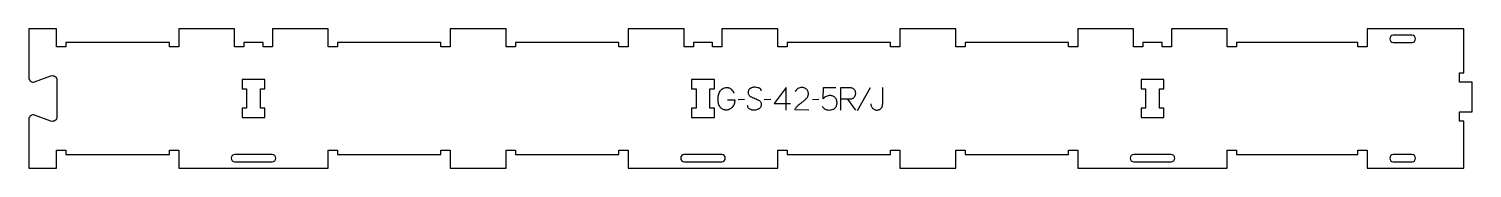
# Model space of a CAD drawing. Extents: x 0 to 1926, y 0 to 186.
import ezdxf

# ---------------------------------------------------------------- set-up
doc = ezdxf.new("R2010")
doc.units = 0
for name, color, linetype in [('1_ANYTOOL_1MMDEEP_LABELS_S', 2, 'CONTINUOUS'), ('3_ANYTOOL_CUTTHROUGH_INSID', 4, 'CONTINUOUS'), ('4_ANYTOOL_CUTTHROUGH_OUTSI', 5, 'CONTINUOUS')]:
    doc.layers.add(name, color=color, linetype=linetype)

msp = doc.modelspace()

# ---------------------------------------------------------------- linework, layer by layer
at = {"layer": '1_ANYTOOL_1MMDEEP_LABELS_S'}
for p, q in [((1122.760502, 106.89638), (1105.574787, 76.124951)), ((955.317644, 91.253523), (946.53193, 91.167808)), ((990.374787, 91.253523), (981.589073, 91.167808)), ((994.660502, 86.024951), (1016.43193, 86.024951)), ((1054.574787, 91.253523), (1045.789073, 91.167808)), ((1092.803359, 91.810666), (1103.260502, 77.324951))]:
    msp.add_line(p, q, dxfattribs=at)
for points in [[(932.43193, 91.167808), (942.203359, 91.124951, -0.031732), (941.935248, 88.117549, -0.048764), (941.190859, 85.199951, -0.050291), (940.081146, 82.889443, -0.060119), (938.496216, 80.882094, -0.036578), (936.764196, 79.395678, -0.050793), (934.805144, 78.235666, -0.051881), (932.852127, 77.567921, -0.053919), (930.803359, 77.324951, -0.055881), (928.768211, 77.531895, -0.055271), (926.828359, 78.182094, -0.05403), (924.902383, 79.341288, -0.038531), (923.217644, 80.839237, -0.067281), (921.669931, 82.950251, -0.049165), (920.646216, 85.37138, -0.047412), (919.973289, 88.575298, -0.028075), (919.789073, 91.853523, -0.03109), (919.9566, 94.545102, -0.031496), (920.458716, 97.194594, -0.031425), (921.309589, 99.822839, -0.02824), (922.467644, 102.332094, -0.064555), (923.996448, 104.483619, -0.078906), (926.062287, 106.10888, -0.076878), (928.685888, 107.08343, -0.050594), (931.489073, 107.367808, -0.039946), (933.148634, 107.235012, -0.052714), (934.751573, 106.799951, -0.053511), (936.13477, 106.084617, -0.05153), (937.339073, 105.09638, -0.040443), (939.379297, 102.673238, -0.04035), (941.003359, 99.953523)], [(977.560502, 102.782094, 0.071867), (977.367388, 104.118701, 0.100684), (976.740859, 105.299951, 0.047558), (976.266305, 105.776402, 0.038563), (975.716305, 106.16513, 0.037928), (975.019117, 106.512598, 0.026634), (974.28193, 106.767808, 0.028461), (971.258597, 107.453791, 0.041577), (968.174787, 107.710666, 0.036938), (966.672427, 107.599526, 0.041531), (965.20693, 107.255308, 0.041583), (963.829553, 106.6781, 0.038125), (962.560502, 105.889237, 0.057611), (961.490349, 104.897333, 0.065808), (960.696216, 103.676737, 0.06469), (960.21872, 102.217182, 0.046778), (960.074787, 100.682094, 0.052235), (960.237143, 99.132252, 0.075448), (960.78193, 97.682094, 0.076671), (961.698022, 96.509042, 0.061023), (962.903359, 95.624951, 0.021951), (965.932213, 94.097606, 0.018213), (969.074787, 92.817808, -0.02405), (972.176272, 91.512346, -0.02981), (975.117644, 89.882094, -0.068439), (976.258946, 88.916164, -0.079282), (977.067644, 87.664237, -0.076308), (977.492644, 86.085555, -0.047772), (977.517644, 84.439237, -0.046243), (977.22441, 82.758278, -0.06359), (976.574787, 81.187451, -0.064671), (975.601963, 79.903262, -0.057073), (974.346216, 78.889237, -0.067522), (971.377907, 77.526327, -0.070793), (968.153359, 77.024951, -0.064027), (965.014344, 77.387466, -0.070447), (962.089073, 78.567808, -0.054374), (960.930656, 79.417441, -0.074742), (960.03193, 80.528523, -0.075199), (959.508923, 81.834901, -0.057737), (959.346216, 83.239237)], [(1040.860502, 77.410666), (1022.560502, 77.453523, -0.034491), (1023.22328, 79.200855, -0.037732), (1024.130144, 80.83388, -0.037744), (1025.269439, 82.308516, -0.03482), (1026.610502, 83.603523, -0.00859), (1029.569726, 86.002105, -0.008791), (1032.610502, 88.29638, 0.020588), (1035.42979, 90.529822, 0.025206), (1038.03193, 93.010666, 0.046908), (1039.052525, 94.311908, 0.051091), (1039.799787, 95.785666, 0.050722), (1040.24852, 97.43384, 0.041139), (1040.389073, 99.139237, 0.039396), (1040.246428, 100.946823, 0.058519), (1039.75693, 102.685666, 0.060358), (1038.966372, 104.092781, 0.061397), (1037.860502, 105.267808, 0.048006), (1036.504544, 106.189768, 0.045901), (1034.999787, 106.842808, 0.045216), (1033.259726, 107.245368, 0.034258), (1031.474787, 107.367808, 0.055622), (1028.840217, 107.073821, 0.079896), (1026.396216, 106.092808, 0.080617), (1024.426828, 104.427108, 0.060287), (1022.989073, 102.267808)], [(1058.860502, 82.124951, 0.051644), (1060.59554, 80.105039, 0.067529), (1062.749787, 78.557094, 0.067834), (1065.206545, 77.652623, 0.054378), (1067.817644, 77.367808, 0.039344), (1070.800897, 77.602916, 0.059901), (1073.667644, 78.417808, 0.055966), (1074.882451, 79.094812, 0.047768), (1075.933716, 80.00888, 0.046557), (1076.929131, 81.274168, 0.031515), (1077.717644, 82.682094, 0.047557), (1078.405936, 84.561475, 0.064093), (1078.660502, 86.539237, 0.035335), (1078.519183, 88.536416, 0.045148), (1078.060502, 90.482094, 0.045692), (1077.310376, 92.193584, 0.046166), (1076.260502, 93.739237, 0.060461), (1074.925594, 95.010791, 0.060801), (1073.324787, 95.924951, 0.059081), (1071.361295, 96.488273, 0.040364), (1069.317644, 96.653523, 0.051634), (1066.737052, 96.386319, 0.068321), (1064.303359, 95.517808, 0.044671), (1062.061574, 94.085655, 0.031916), (1060.060502, 92.324951), (1060.789073, 107.367808), (1076.989073, 107.367808)], [(1083.803359, 77.367808), (1083.803359, 107.367808), (1095.160502, 107.367808, -0.030274), (1096.926315, 107.260793, -0.049), (1098.648002, 106.87763, -0.050774), (1099.980524, 106.285174, -0.06445), (1101.139073, 105.407094, -0.0646), (1102.028984, 104.271063, -0.052254), (1102.633716, 102.956201, -0.050381), (1103.022851, 101.263653, -0.031337), (1103.13193, 99.524951, -0.040022), (1103.021769, 98.150895, -0.042626), (1102.687287, 96.814237, -0.04247), (1102.118602, 95.524517, -0.036572), (1101.353359, 94.339237, -0.051097), (1100.411581, 93.325282, -0.061981), (1099.26943, 92.549951, -0.061813), (1097.960428, 92.073451, -0.049309), (1096.574787, 91.89638, -0.003273), (1095.707136, 91.858688, -0.003121), (1094.839073, 91.832094, -0.003882), (1093.821292, 91.815175, -0.002215), (1092.803359, 91.810666), (1083.846216, 91.810666)], [(1123.83193, 85.853523, 0.042103), (1123.966936, 84.253091, 0.047252), (1124.383716, 82.703523, 0.047186), (1125.088944, 81.249099, 0.040905), (1126.039073, 79.939237, 0.051999), (1127.210168, 78.831549, 0.059275), (1128.59443, 78.010666, 0.058727), (1130.184451, 77.519627, 0.045585), (1131.846216, 77.367808, 0.043776), (1133.431348, 77.506855, 0.056372), (1134.953359, 77.957094, 0.056967), (1136.280743, 78.706654, 0.051325), (1137.417644, 79.724951, 0.045772), (1138.34628, 80.955851, 0.04947), (1139.024787, 82.339237, 0.049135), (1139.432466, 83.878286, 0.04021), (1139.560502, 85.467808), (1139.560502, 107.367808)]]:
    msp.add_lwpolyline(points, format="xyb", dxfattribs=at)
msp.add_lwpolyline([(1010.646216, 77.367808), (1010.689073, 107.410666), (994.660502, 86.024951)], dxfattribs=at)
at = {"layer": '3_ANYTOOL_CUTTHROUGH_INSID'}
for points in [[(1846.11065, 177), (1821.11065, 177, 1), (1821.11065, 167.5), (1846.11065, 167.5, 1)], [(324.75, 8.5, 1), (324.75, 18), (274.75, 18, 1), (274.75, 8.5)], [(924.75, 8.5, 1), (924.75, 18), (874.75, 18, 1), (874.75, 8.5)], [(1524.75, 8.5, 1), (1524.75, 18), (1474.75, 18, 1), (1474.75, 8.5)], [(1846.11065, 8.5, 1), (1846.11065, 18), (1821.11065, 18, 1), (1821.11065, 8.5)]]:
    msp.add_lwpolyline(points, format="xyb", close=True, dxfattribs=at)
for points in [[(309, 105.544253), (315, 105.544253), (315, 118.044253), (284.5, 118.044253), (284.5, 105.544253), (290.5, 105.544253), (290.5, 80.044253), (284.5, 80.044253), (284.5, 67.544253), (315, 67.544253), (315, 80.044253), (309, 80.044253)], [(909, 105.544253), (915, 105.544253), (915, 118.044253), (884.5, 118.044253), (884.5, 105.544253), (890.5, 105.544253), (890.5, 80.044253), (884.5, 80.044253), (884.5, 67.544253), (915, 67.544253), (915, 80.044253), (909, 80.044253)], [(1509, 105.544253), (1515, 105.544253), (1515, 118.044253), (1484.5, 118.044253), (1484.5, 105.544253), (1490.5, 105.544253), (1490.5, 80.044253), (1484.5, 80.044253), (1484.5, 67.544253), (1515, 67.544253), (1515, 80.044253), (1509, 80.044253)]]:
    msp.add_lwpolyline(points, close=True, dxfattribs=at)
at = {"layer": '4_ANYTOOL_CUTTHROUGH_OUTSI'}
msp.add_lwpolyline([(1150, 18), (1150, 23.75, -0.414214), (1150.25, 24), (1162.25, 24, -0.414214), (1162.5, 23.75), (1162.5, 0), (1237, 0), (1237, 23.75, -0.414214), (1237.25, 24), (1249.25, 24, -0.414214), (1249.5, 23.75), (1249.5, 18), (1387.5, 18), (1387.5, 23.75, -0.414214), (1387.75, 24), (1399.75, 24, -0.414214), (1400, 23.75), (1400, 0), (1599.5, 0), (1599.5, 23.75, -0.414214), (1599.75, 24), (1611.75, 24, -0.414214), (1612, 23.75), (1612, 18), (1649.75, 18), (1773.590891, 18), (1773.590891, 23.75, -0.414214), (1773.840891, 24), (1785.840891, 24, -0.414214), (1786.090891, 23.75), (1786.090891, 0), (1915.369501, 0), (1915.369501, 62.391056), (1909.619501, 62.391056, -0.414214), (1909.369501, 62.641056), (1909.369501, 74.641056, -0.414214), (1909.619501, 74.891056), (1926.310466, 74.891056), (1926.310466, 114.391056), (1909.619501, 114.391056, -0.414214), (1909.369501, 114.641056), (1909.369501, 126.641056, -0.414214), (1909.619501, 126.891056), (1915.369501, 126.891056), (1915.369501, 185.5), (1786.090891, 185.5), (1786.090891, 161.75, -0.414214), (1785.840891, 161.5), (1773.840891, 161.5, -0.414214), (1773.590891, 161.75), (1773.590891, 167.5), (1649.75, 167.5), (1612, 167.5), (1612, 161.75, -0.414214), (1611.75, 161.5), (1599.75, 161.5, -0.414214), (1599.5, 161.75), (1599.5, 185.5), (1525, 185.5), (1525, 161.75, -0.414214), (1524.75, 161.5), (1512.75, 161.5, -0.414214), (1512.5, 161.75), (1512.5, 167.5), (1487, 167.5), (1487, 161.75, -0.414214), (1486.75, 161.5), (1474.75, 161.5, -0.414214), (1474.5, 161.75), (1474.5, 185.5), (1400, 185.5), (1400, 161.75, -0.414214), (1399.75, 161.5), (1387.75, 161.5, -0.414214), (1387.5, 161.75), (1387.5, 167.5), (1249.5, 167.5), (1249.5, 161.75, -0.414214), (1249.25, 161.5), (1237.25, 161.5, -0.414214), (1237, 161.75), (1237, 185.5), (1162.5, 185.5), (1162.5, 161.75, -0.414214), (1162.25, 161.5), (1150.25, 161.5, -0.414214), (1150, 161.75), (1150, 167.5), (1012, 167.5), (1012, 161.75, -0.414214), (1011.75, 161.5), (999.75, 161.5, -0.414214), (999.5, 161.75), (999.5, 185.5), (925, 185.5), (925, 161.75, -0.414214), (924.75, 161.5), (912.75, 161.5, -0.414214), (912.5, 161.75), (912.5, 167.5), (887, 167.5), (887, 161.75, -0.414214), (886.75, 161.5), (874.75, 161.5, -0.414214), (874.5, 161.75), (874.5, 185.5), (800, 185.5), (800, 161.75, -0.414214), (799.75, 161.5), (787.75, 161.5, -0.414214), (787.5, 161.75), (787.5, 167.5), (649.5, 167.5), (649.5, 161.75, -0.414214), (649.25, 161.5), (637.25, 161.5, -0.414214), (637, 161.75), (637, 185.5), (562.5, 185.5), (562.5, 161.75, -0.414214), (562.25, 161.5), (550.25, 161.5, -0.414214), (550, 161.75), (550, 167.5), (412, 167.5), (412, 161.75, -0.414214), (411.75, 161.5), (399.75, 161.5, -0.414214), (399.5, 161.75), (399.5, 185.5), (325, 185.5), (325, 161.75, -0.414214), (324.75, 161.5), (312.75, 161.5, -0.414214), (312.5, 161.75), (312.5, 167.5), (287, 167.5), (287, 161.75, -0.414214), (286.75, 161.5), (274.75, 161.5, -0.414214), (274.5, 161.75), (274.5, 185.5), (200, 185.5), (200, 161.75, -0.414214), (199.75, 161.5), (187.75, 161.5, -0.414214), (187.5, 161.75), (187.5, 167.5), (49.5, 167.5), (49.5, 161.75, -0.414214), (49.25, 161.5), (37.25, 161.5, -0.414214), (37, 161.75), (37, 185.5), (0, 185.5), (0, 120.363046, 0.245337), (2.463295, 115.644989, 0.245337), (7.742633, 114.969354), (29.439144, 122.984861, -0.015611), (29.453945, 122.98981, -0.237077), (34.980539, 122.017725, -0.237079), (37.499723, 117.003396), (37.500179, 68.497311, -0.237079), (34.980994, 63.482979, -0.237079), (29.454254, 62.510896, -0.015604), (29.439459, 62.515843), (7.742542, 70.531086, 0.245335), (2.463255, 69.85539, 0.245335), (0, 65.13736), (0, 0), (37, 0), (37, 23.75, -0.414214), (37.25, 24), (49.25, 24, -0.414214), (49.5, 23.75), (49.5, 18), (187.5, 18), (187.5, 23.75, -0.414214), (187.75, 24), (199.75, 24, -0.414214), (200, 23.75), (200, 0), (399.5, 0), (399.5, 23.75, -0.414214), (399.75, 24), (411.75, 24, -0.414214), (412, 23.75), (412, 18), (550, 18), (550, 23.75, -0.414214), (550.25, 24), (562.25, 24, -0.414214), (562.5, 23.75), (562.5, 0), (637, 0), (637, 23.75, -0.414214), (637.25, 24), (649.25, 24, -0.414214), (649.5, 23.75), (649.5, 18), (787.5, 18), (787.5, 23.75, -0.414214), (787.75, 24), (799.75, 24, -0.414214), (800, 23.75), (800, 0), (999.5, 0), (999.5, 23.75, -0.414214), (999.75, 24), (1011.75, 24, -0.414214), (1012, 23.75), (1012, 18)], format="xyb", close=True, dxfattribs=at)

doc.saveas('drawing.dxf')
